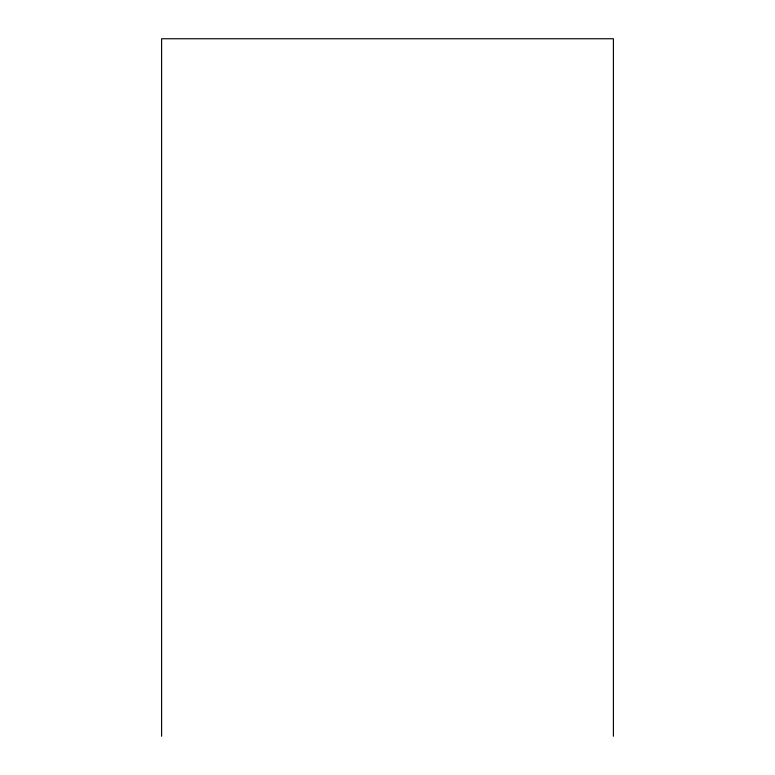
<?xml version="1.0" encoding="UTF-8"?>
<svg xmlns="http://www.w3.org/2000/svg" width="775" height="775" viewBox="0 0 775 775"><rect width="100%" height="100%" fill="white"/><g stroke="black" fill="none" stroke-linecap="round" stroke-linejoin="round"><path stroke-width="1.16" d="M613.403 736.25L613.403 38.75L161.597 38.75L161.597 736.25"/></g></svg>
